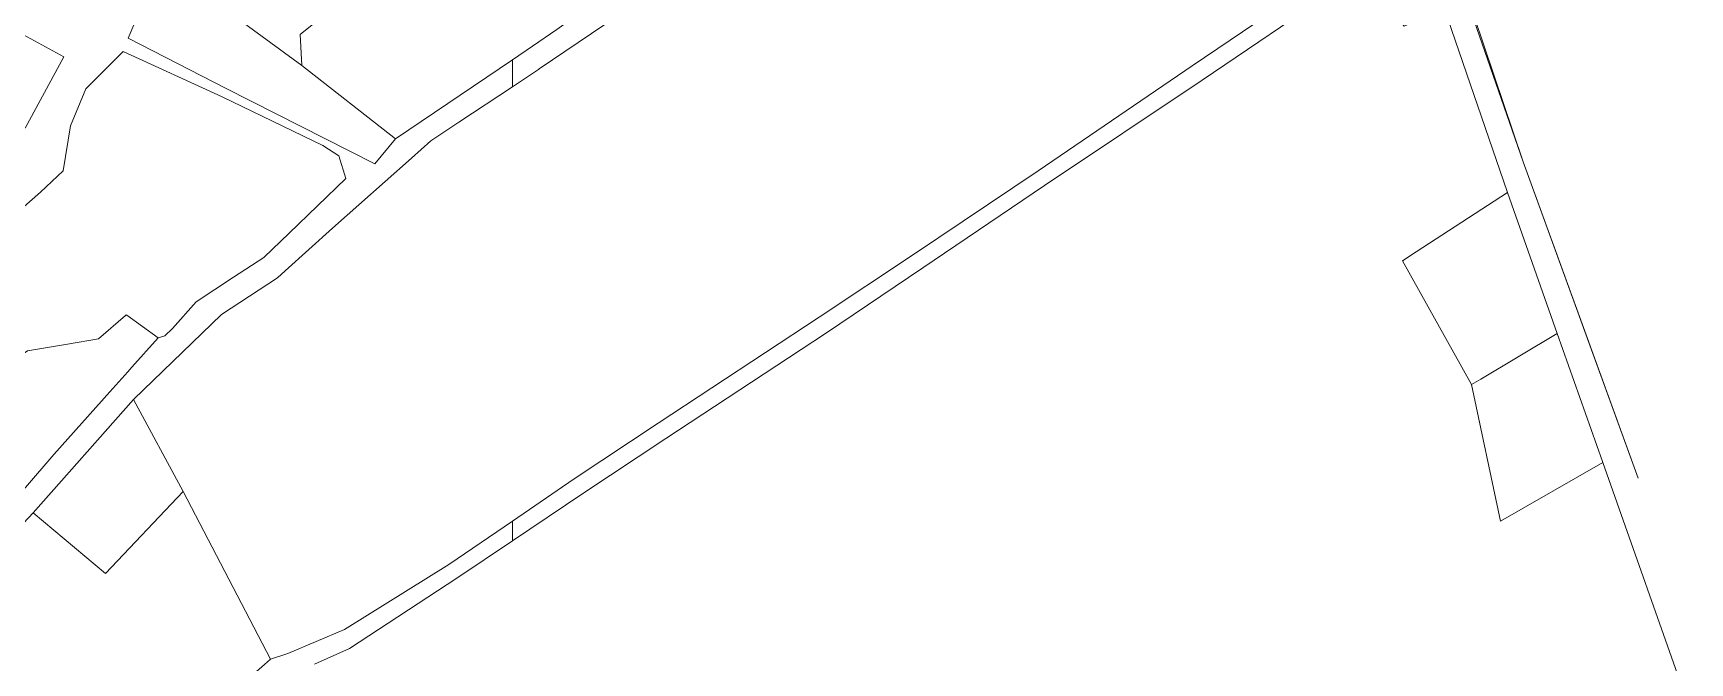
# Model space of a CAD drawing. Header units: metres. Extents: x 542555 to 550520, y 1840485 to 1846995.
# Drawn here: x 548809 to 549470, y 1842365 to 1842617 of the extents above; entities that cross this region are included whole.
import ezdxf

# ---------------------------------------------------------------- set-up
doc = ezdxf.new("R2010")
doc.units = ezdxf.units.M
doc.header["$MEASUREMENT"] = 0
doc.layers.add('Level 30', color=7, linetype='Continuous', lineweight=0)

msp = doc.modelspace()

# ---------------------------------------------------------------- linework, layer by layer
at = {"layer": 'Level 30', "color": 7, "linetype": 'Continuous', "lineweight": 0, "flags": 128}
for points in [[(548973.52, 1842686.64), (548984.02, 1842671.55), (548915.26, 1842616.11), (548915.87, 1842603.78), (548859.46, 1842645.05), (548866.38, 1842661.35), (548876.71, 1842707.74), (548901.58, 1842681.64), (548914.03, 1842679.76), (548926.56, 1842685.1), (548936.29, 1842692.88), (548943.41, 1842712.84), (548947.69, 1842721.08), (548950.11, 1842720.7), (548949.31, 1842715.61), (548950.13, 1842711.71), (548956.44, 1842704.9), (548960.26, 1842700.57), (548919.73, 1842662.23), (548937.25, 1842648.66), (548960.94, 1842670.95), (548973.52, 1842686.64)], [(549364.5972, 1842680.9664), (549403.65, 1842565.3), (549377.45, 1842640.89), (549364.02, 1842678), (549364.5972, 1842680.9664)], [(548984.02, 1842671.55), (549021.3948, 1842620.8562), (549021.51, 1842620.7), (549017.804, 1842618.1478), (549008.02, 1842611.41), (549000, 1842605.98), (548953.36, 1842574.41), (548915.87, 1842603.78), (548915.26, 1842616.11), (548984.02, 1842671.55)], [(549360.24, 1842661.05), (549362.27, 1842655.16), (549340.08, 1842640.98), (549329.7, 1842634.69), (549329.3683, 1842634.4646), (549275.45, 1842597.82), (549212.52, 1842555.79), (549163.9, 1842522.99), (549124.98, 1842496.81), (549061.24, 1842454.81), (549028.18, 1842432.9), (549000, 1842413.99), (549000, 1842421.88), (549024.66, 1842438.72), (549058.2, 1842461.02), (549122.54, 1842503.25), (549160.21, 1842528.3), (549210.03, 1842561.64), (549271.53, 1842603.55), (549327.2825, 1842641.4026), (549327.75, 1842641.72), (549330.47, 1842643.85), (549360.24, 1842661.05)], [(548915.87, 1842603.78), (548953.36, 1842574.41), (548945.11, 1842564.44), (548885.69, 1842594.56), (548846.55, 1842614.64), (548859.46, 1842645.05), (548915.87, 1842603.78)], [(549427.71, 1842499.16), (549403.65, 1842565.3), (549449.57, 1842439.08), (549427.71, 1842499.16)], [(549386.7023, 1842478.5559), (549382.99, 1842476.34), (549355.5, 1842525.81), (549360.9644, 1842529.3674), (549397.42, 1842553.1), (549417.3, 1842496.82), (549386.7023, 1842478.5559)], [(548845.985, 1842504.1029), (548858.55, 1842494.98), (548848.0583, 1842483.2927), (548846.44, 1842481.49), (548839.2785, 1842473.5161), (548816.82, 1842448.51), (548794.11, 1842422.14), (548792.2561, 1842423.9138), (548791.1, 1842425.02), (548758.36, 1842456.39), (548806.31, 1842489.86), (548822.3274, 1842492.5577), (548834.75, 1842494.65), (548845.4835, 1842503.9472), (548845.985, 1842504.1029)], [(549435.3334, 1842445.7072), (549435.47, 1842445.32), (549394.65, 1842421.84), (549382.99, 1842476.34), (549386.7023, 1842478.5559), (549417.3, 1842496.82), (549435.3334, 1842445.7072)], [(548848.68, 1842470.38), (548868.53, 1842433.64), (548837.46, 1842400.98), (548808.61, 1842425.21), (548848.68, 1842470.38)], [(548900.9847, 1842364.6679), (548818.6, 1842292.75), (548816.8111, 1842294.6316), (548751.07, 1842363.78), (548808.61, 1842425.21), (548837.46, 1842400.98), (548868.53, 1842433.64), (548903.45, 1842366.82), (548900.9847, 1842364.6679)]]:
    msp.add_lwpolyline(points, close=True, dxfattribs=at)
for points in [[(549327.2825, 1842641.4026), (549271.53, 1842603.55), (549210.03, 1842561.64), (549160.21, 1842528.3), (549122.54, 1842503.25), (549058.2, 1842461.02), (549024.66, 1842438.72), (549000, 1842421.88), (548974.59, 1842404.51), (548932.9, 1842378.6), (548910.29, 1842369.09), (548903.45, 1842366.82), (548868.53, 1842433.64), (548848.68, 1842470.38), (548883.88, 1842504.39), (548906.18, 1842518.98), (548909.22, 1842521.73), (548928.11, 1842538.86), (548959.6412, 1842566.7631), (548967.48, 1842573.7), (548978.6046, 1842581.0651), (549000, 1842595.23), (549010.38, 1842602.1), (549010.71, 1842602.4), (549057.43, 1842634.11)], [(548920.92, 1842364.78), (548934.94, 1842371.04), (548977.83, 1842399.12), (549000, 1842413.99), (549028.18, 1842432.9), (549061.24, 1842454.81), (549124.98, 1842496.81), (549163.9, 1842522.99), (549212.52, 1842555.79), (549275.45, 1842597.82), (549329.3683, 1842634.4646), (549329.7, 1842634.69), (549340.08, 1842640.98), (549356.12, 1842619.38), (549372.1, 1842626.61), (549397.42, 1842553.1), (549360.9644, 1842529.3674), (549355.5, 1842525.81), (549382.99, 1842476.34), (549394.65, 1842421.84), (549435.47, 1842445.32), (549470.23, 1842346.77)], [(549057.43, 1842634.11), (549010.71, 1842602.4), (549010.38, 1842602.1), (549000, 1842595.23), (549000, 1842597.2012), (549000, 1842597.62), (549000, 1842604.7194), (549000, 1842605.98), (549008.02, 1842611.41), (549017.804, 1842618.1478)], [(548804.76, 1842616.02), (548820.83, 1842607.25), (548805.4, 1842578.68)], [(548801.74, 1842544.5), (548811.5, 1842553.21), (548820.54, 1842561.66), (548823.59, 1842579.6), (548829.65, 1842594.44), (548844.51, 1842609.28), (548884.1, 1842591.22), (548924.29, 1842571.83), (548930.72, 1842567.68), (548933.47, 1842558.59), (548910.8746, 1842536.8517), (548900.78, 1842527.14), (548888.6638, 1842519.2149), (548873.75, 1842509.46), (548864.31, 1842498.72), (548861.14, 1842495.81), (548861.14, 1842495.81), (548858.55, 1842494.98), (548845.985, 1842504.1029), (548845.81, 1842504.23), (548845.4835, 1842503.9472), (548834.75, 1842494.65), (548822.3274, 1842492.5577), (548806.31, 1842489.86)]]:
    msp.add_lwpolyline(points, dxfattribs=at)

doc.saveas('drawing.dxf')
